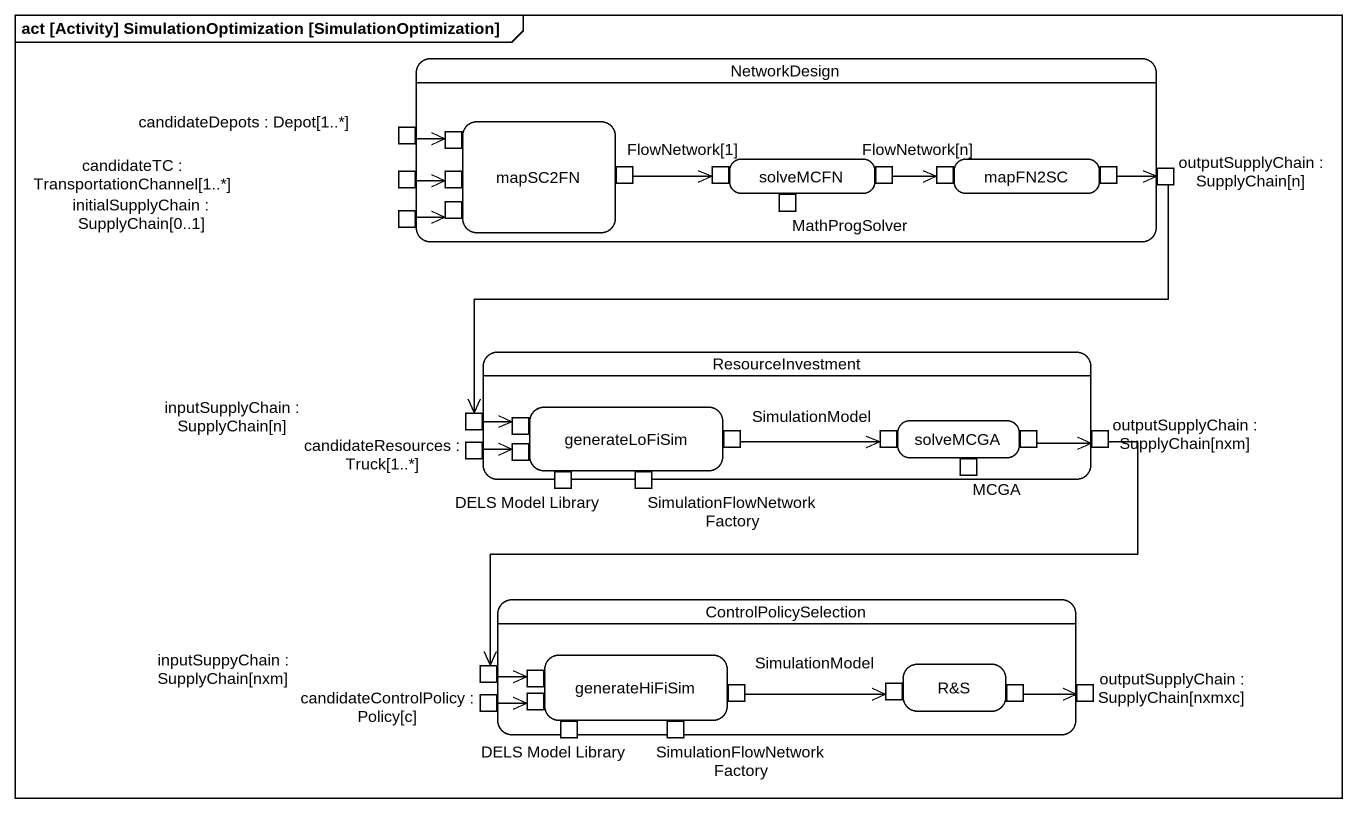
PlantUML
@startuml
mainframe act [Activity] SimulationOptimization [SimulationOptimization]
hide empty description
state NetworkDesign #FFFFFF {
  state "candidateDepots : Depot[1..*]" as candidateDepots_Depot_1 <<outputPin>> #FFFFFF
  state "candidateTC : TransportationChannel[1..*]" as candidateTC <<outputPin>> #FFFFFF
  state mapSC2FN #FFFFFF {
    state pin1 <<inputPin>> #FFFFFF
    state pin2 <<inputPin>> #FFFFFF
    state "FlowNetwork[1]" as FlowNetwork_1 <<outputPin>> #FFFFFF
    state pin6 <<inputPin>> #FFFFFF
  }
  state solveMCFN #FFFFFF {
    state pin3 <<inputPin>> #FFFFFF
    state pin4 <<outputPin>> #FFFFFF
    state MathProgSolver <<inputPin>> #FFFFFF
  }
  state mapFN2SC #FFFFFF {
    state "FlowNetwork[n]" as FlowNetwork_n <<inputPin>> #FFFFFF
    state pin5 <<outputPin>> #FFFFFF
  }
  state "outputSupplyChain : SupplyChain[n]" as outputSupplyChain <<outputPin>> #FFFFFF
  state "initialSupplyChain : SupplyChain[0..1]" as initialSupplyChain <<outputPin>> #FFFFFF
}
state ResourceInvestment #FFFFFF {
  state "inputSupplyChain : SupplyChain[n]" as inputSupplyChain <<inputPin>> #FFFFFF
  state generateLoFiSim #FFFFFF {
    state pin7 <<inputPin>> #FFFFFF
    state pin8 <<outputPin>> #FFFFFF
    state pin11 <<inputPin>> #FFFFFF
    state "DELS Model Library" as DELS_Model_Library <<inputPin>> #FFFFFF
    state SimulationFlowNetworkFactory <<inputPin>> #FFFFFF
  }
  state solveMCGA #FFFFFF {
    state pin9 <<inputPin>> #FFFFFF
    state pin10 <<outputPin>> #FFFFFF
    state MCGA <<inputPin>> #FFFFFF
  }
  state "outputSupplyChain : SupplyChain[nxm]" as outputSupplyChain_2 <<outputPin>> #FFFFFF
  state "candidateResources : Truck[1..*]" as candidateResources_Truck_1 <<outputPin>> #FFFFFF
}
state ControlPolicySelection #FFFFFF {
  state "inputSuppyChain : SupplyChain[nxm]" as inputSuppyChain_SupplyChain <<inputPin>> #FFFFFF
  state "candidateControlPolicy : Policy[c]" as candidateControlPolicy <<outputPin>> #FFFFFF
  state generateHiFiSim #FFFFFF {
    state pin12 <<inputPin>> #FFFFFF
    state pin13 <<inputPin>> #FFFFFF
    state pin14 <<outputPin>> #FFFFFF
    state "DELS Model Library" as DELS_Model_Library_2 <<inputPin>> #FFFFFF
    state "SimulationFlowNetworkFactory" as SimulationFlowNetworkFactory_2 <<inputPin>> #FFFFFF
  }
  state "R&S" as R_S #FFFFFF {
    state pin15 <<inputPin>> #FFFFFF
    state pin16 <<outputPin>> #FFFFFF
  }
  state "outputSupplyChain : SupplyChain[nxmxc]" as outputSupplyChain_3 <<outputPin>> #FFFFFF
}
candidateDepots_Depot_1 -right-> pin1
candidateTC -right-> pin2
FlowNetwork_1 -right-> pin3
pin4 -right-> FlowNetwork_n
pin5 -right-> outputSupplyChain
outputSupplyChain -left-> inputSupplyChain
initialSupplyChain -right-> pin6
inputSupplyChain -right-> pin7
pin8 -right-> pin9 : SimulationModel
pin10 -right-> outputSupplyChain_2
outputSupplyChain_2 -left-> inputSuppyChain_SupplyChain
candidateResources_Truck_1 -right-> pin11
inputSuppyChain_SupplyChain -right-> pin12
candidateControlPolicy -right-> pin13
pin14 -right-> pin15 : SimulationModel
pin16 -right-> outputSupplyChain_3
@enduml
